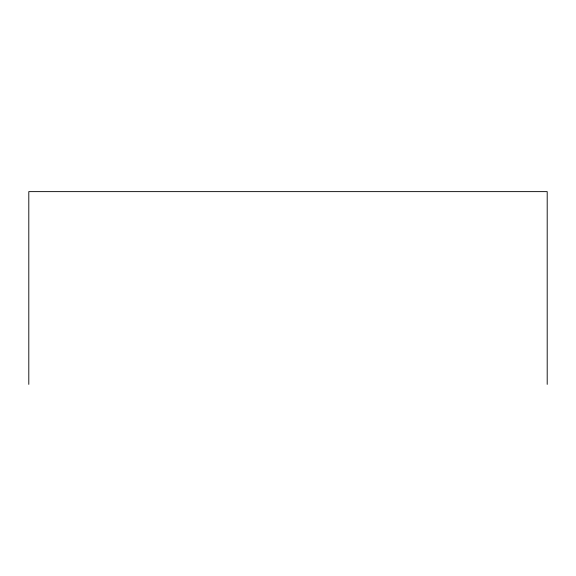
<?xml version="1.0" encoding="UTF-8"?>
<svg xmlns="http://www.w3.org/2000/svg" width="576" height="576" viewBox="0 0 576 576"><rect width="100%" height="100%" fill="white"/><g stroke="black" fill="none" stroke-linecap="round" stroke-linejoin="round"><path stroke-width="0.86" d="M547.2 384.372L547.2 191.628L28.8 191.628L28.8 384.372"/></g></svg>
